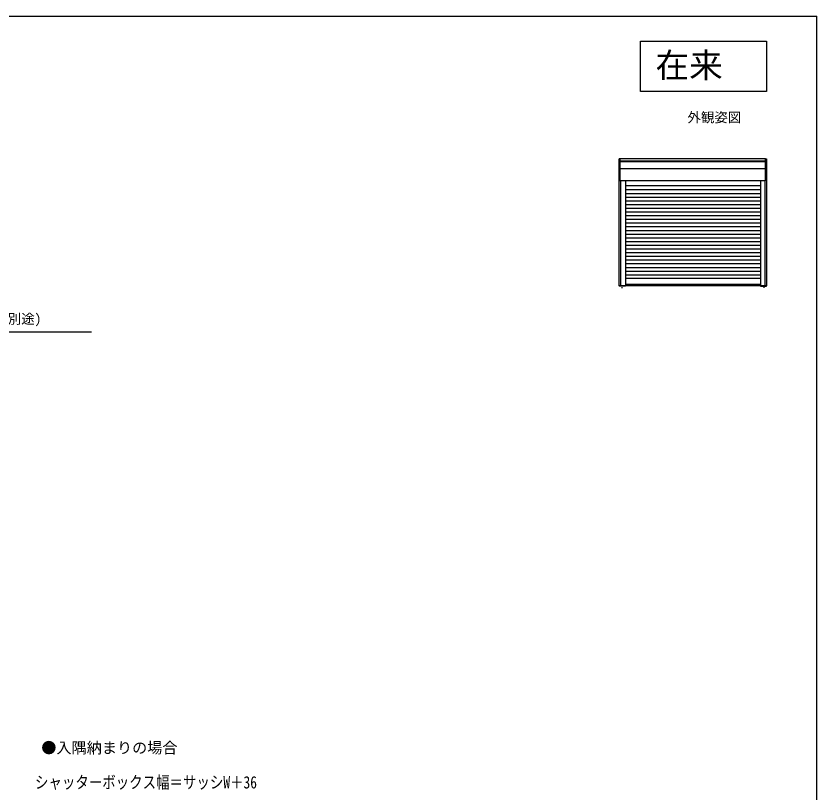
# Model space of a CAD drawing. Units: millimetres, scale not verified. Extents: x -525 to 525, y -783 to 778.
# Drawn here: x 48.7 to 525, y 285.1 to 747.3 of the extents above; entities that cross this region are included whole.
import ezdxf
from ezdxf.enums import TextEntityAlignment as Align

# ---------------------------------------------------------------- set-up
doc = ezdxf.new("R2010")
doc.units = ezdxf.units.MM
doc.header["$LTSCALE"] = 4
for name, color, linetype in [('0-1_USER1', 3, 'Continuous'), ('0-6_YKK_A1', 4, 'Continuous'), ('0-7_YKK_D', 6, 'Continuous'), ('0-8_YKK_ZWAK', 7, 'Continuous')]:
    doc.layers.add(name, color=color, linetype=linetype)
doc.styles.add('ＭＳ ゴシック', font='')
doc.styles.get('ＭＳ ゴシック').set_extended_font_data('MS Gothic')

msp = doc.modelspace()

# ---------------------------------------------------------------- linework, layer by layer
at = {"layer": '0-1_USER1'}
msp.add_lwpolyline([(420, 732.3), (495, 732.3), (495, 702.3), (420, 702.3)], close=True, dxfattribs=at)
at = {"layer": '0-6_YKK_A1'}
for p, q in [((407.4, 586.704), (407.4, 662.3)), ((408.004, 662.3), (407.4, 662.3)), ((407.95, 649.354), (407.95, 662.246)), ((494.396, 662.3), (408.004, 662.3)), ((494.396, 662.3), (495, 662.3)), ((494.45, 649.354), (494.45, 662.246)), ((495, 662.3), (495, 586.704)), ((494.45, 661.02), (407.95, 661.02)), ((494.45, 660.557), (407.95, 660.557)), ((494.45, 656.355), (407.95, 656.355)), ((494.396, 649.3), (407.4, 649.3)), ((408.25, 649.3), (408.25, 586.65)), ((411.05, 649.3), (411.05, 586.704)), ((491.35, 649.245), (491.35, 586.704)), ((494.15, 586.65), (494.15, 649.3)), ((494.15, 586.704), (494.15, 649.245)), ((495, 649.05), (495.081, 649.05)), ((491.35, 646.189), (411.05, 646.189)), ((491.35, 643.989), (411.05, 643.989)), ((411.05, 641.789), (491.35, 641.789)), ((411.05, 639.589), (491.35, 639.589)), ((411.05, 637.389), (491.35, 637.389)), ((411.05, 635.189), (491.35, 635.189)), ((411.05, 632.989), (491.35, 632.989)), ((411.05, 630.789), (491.35, 630.789)), ((411.05, 628.589), (491.35, 628.589)), ((411.05, 626.389), (491.35, 626.389)), ((411.05, 624.189), (491.35, 624.189)), ((411.05, 621.989), (491.35, 621.989)), ((411.05, 619.789), (491.35, 619.789)), ((411.05, 617.589), (491.35, 617.589)), ((411.05, 615.389), (491.35, 615.389)), ((411.05, 613.189), (491.35, 613.189)), ((411.05, 610.989), (491.35, 610.989)), ((411.05, 608.789), (491.35, 608.789)), ((411.05, 606.589), (491.35, 606.589)), ((411.05, 604.389), (491.35, 604.389)), ((411.05, 602.189), (491.35, 602.189)), ((411.05, 599.989), (491.35, 599.989)), ((411.05, 597.789), (491.35, 597.789)), ((411.05, 595.589), (491.35, 595.589)), ((411.05, 593.389), (491.35, 593.389)), ((411.05, 591.389), (491.35, 591.389)), ((407.4, 586.9), (491.35, 586.9)), ((410.996, 586.65), (407.454, 586.65)), ((408.95, 585.965), (408.95, 585.469)), ((491.35, 587.55), (411.05, 587.55)), ((491.35, 586.9), (495, 586.9)), ((491.404, 586.65), (494.15, 586.65)), ((493.45, 586.028), (493.45, 585.621)), ((494.15, 586.65), (494.946, 586.65)), ((495, 590.55), (495.311, 590.55))]:
    msp.add_line(p, q, dxfattribs=at)
for centre, start, end in [((408.004, 662.246), 90, 180), ((494.396, 662.246), 0, 90), ((408.004, 649.354), 180, 270), ((494.396, 649.354), 270, 360), ((407.454, 586.704), 180, 270), ((410.996, 586.704), 270, 360), ((491.404, 586.704), 180, 270), ((494.946, 586.704), 270, 360)]:
    msp.add_arc(centre, 0.054, start, end, dxfattribs=at)
at = {"layer": '0-7_YKK_D'}
msp.add_lwpolyline([(-43.803, 525.93), (-42.528, 528.139), (-24.479, 559.4), (93.565, 559.4)], dxfattribs=at)
at = {"layer": '0-8_YKK_ZWAK'}
msp.add_line((-525, 747.3), (525, 747.3), dxfattribs=at)
msp.add_lwpolyline([(-525, -782.7), (525, -782.7), (525, 747.3)], dxfattribs=at)

# ---------------------------------------------------------------- texts
at = {"layer": '0-1_USER1', "style": 'ＭＳ ゴシック'}
for s, height, p in [('在来', 14.66, (429, 706.3)), ('外観姿図', 5.865, (448, 682.3)), ('●入隅納まりの場合', 6.598, (63.773, 306.715))]:
    msp.add_text(s, height=height, dxfattribs=at).set_placement(p, align=Align.BOTTOM_LEFT)
at = {"layer": '0-7_YKK_D', "style": 'ＭＳ ゴシック'}
msp.add_text('防湿気密フィルム(別途)', height=5.865, dxfattribs=at).set_placement((-24.145, 562.471), align=Align.BOTTOM_LEFT)
at = {"layer": '0-7_YKK_D', "style": 'ＭＳ ゴシック', "width": 0.8}
msp.add_text('シャッターボックス幅＝サッシW＋36', height=7.331, dxfattribs=at).set_placement((60.035, 285.607), align=Align.BOTTOM_LEFT)

doc.saveas('drawing.dxf')
